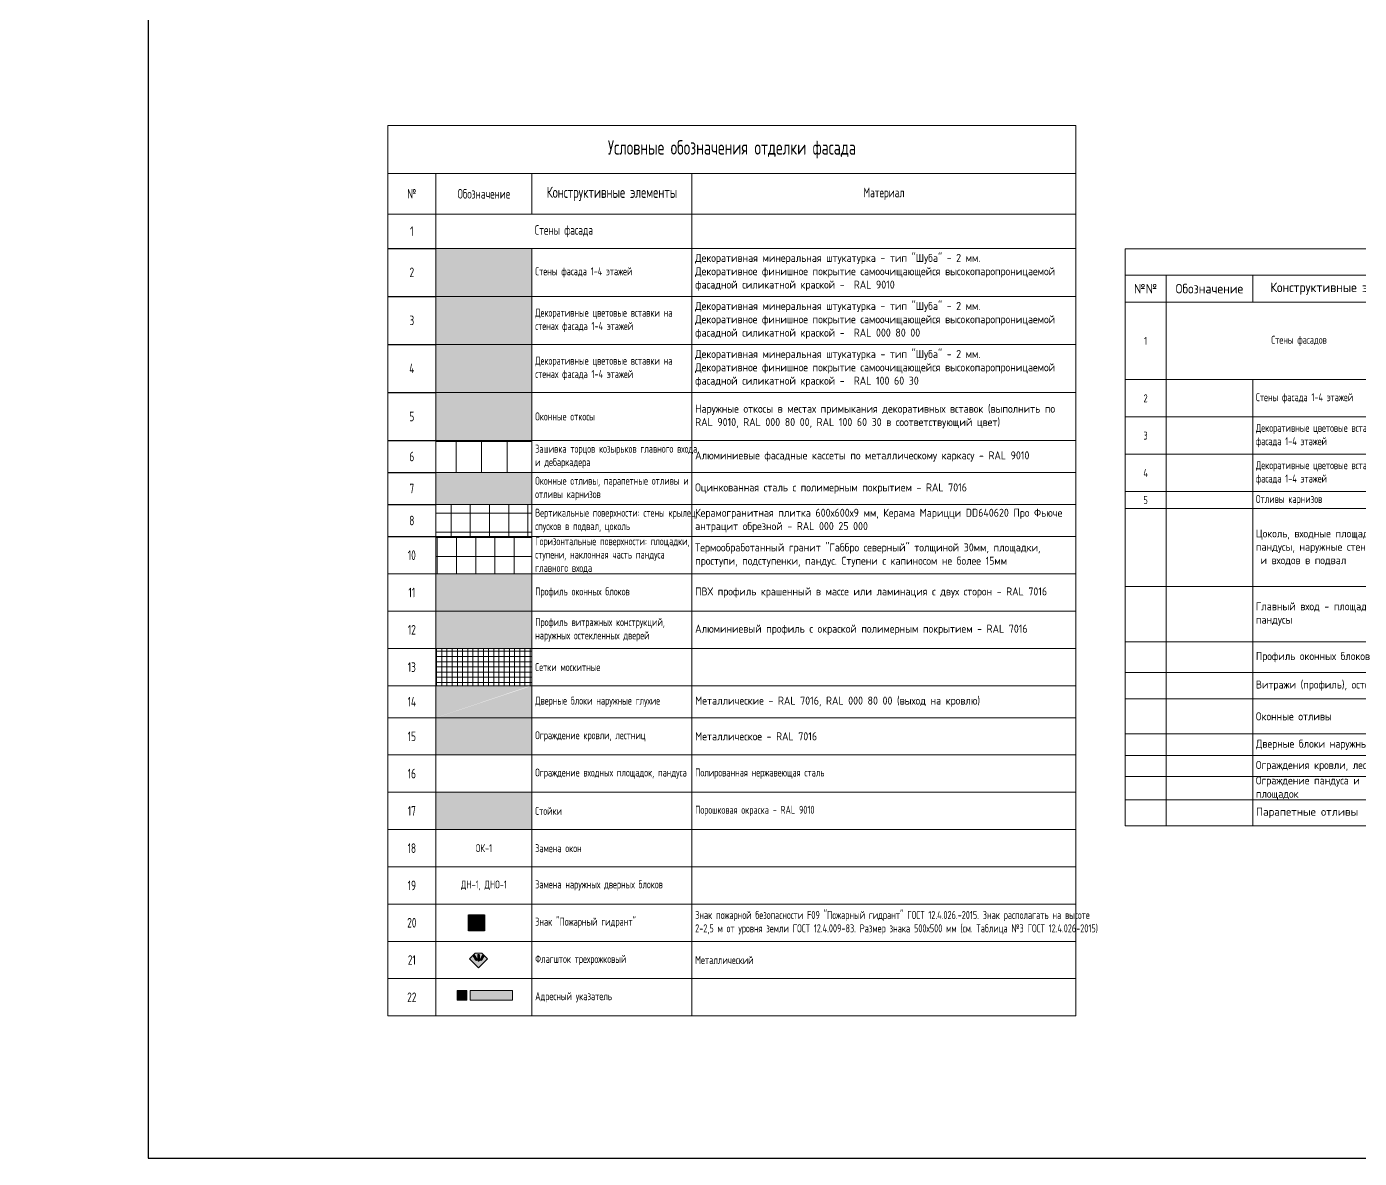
# Model space of a CAD drawing. Header units: millimetres. Extents: x -136099598 to 9192475, y 0 to 779331.
# Drawn here: x -370373 to -328732, y 242529 to 277872 of the extents above; entities that cross this region are included whole.
import ezdxf

# ---------------------------------------------------------------- set-up
doc = ezdxf.new("R2010")
doc.units = ezdxf.units.MM
doc.header["$MEASUREMENT"] = 0
doc.layers.get('0').update_dxf_attribs({"color": 250, "lineweight": 9})
for name, color, linetype, lineweight, true_color in [('!_Фасад_Штрих_Син', 7, 'Continuous', 5, 0x86d5d5), ('RAL 000 80 00', 7, 'Continuous', 0, 0xb9b8b6), ('RAL 100 6030', 7, 'Continuous', 0, 0x989057), ('RAL 7016', 7, 'Continuous', 0, 0x383e42), ('RAL 90 10', 7, 'Continuous', 0, 0xf1ece1), ('RAL 9010', 7, 'Continuous', 9, 0xf7f9ef)]:
    doc.layers.add(name, color=color, linetype=linetype, lineweight=lineweight, true_color=true_color)
for name, color, linetype, lineweight in [('!_Цоколь', 7, 'Continuous', 0), ('_NEW HATCH', 5, 'Continuous', 0), ('_NEW LINES', 5, 'Continuous', 9), ('_TEXT', 189, 'Continuous', 30), ('_ОКНА', 7, 'Continuous', 13), ('ОБОРУДОВАНИЕ', 253, 'Continuous', 5)]:
    doc.layers.add(name, color=color, linetype=linetype, lineweight=lineweight)
for name, color, linetype in [('_RAMKA', 7, 'Continuous'), ('PDF _PDF _0', 7, 'Continuous'), ('АР_Таблицы', 250, 'Continuous'), ('Фасадные указатели', 7, 'Continuous')]:
    doc.layers.add(name, color=color, linetype=linetype)
doc.styles.add('GOST Common_2', font='GOST_Common.ttf', dxfattribs={"width": 0.9, "height": 250})
doc.styles.add('GOST-2.304_Type-B', font='GOST_Common.ttf')
doc.styles.add('ICOCPEUR', font='isocpeur.ttf')
doc.styles.add('ISOCPEUR', font='isocpeur.ttf', dxfattribs={"width": 0.7})
doc.styles.add('ISOCPEUR_2', font='isocpeur.ttf', dxfattribs={"width": 0.9, "height": 300})
doc.styles.add('Архитектурный_разм', font='isocpeur.ttf', dxfattribs={"width": 0.8})
doc.styles.add('стиль1', font='arial.ttf', dxfattribs={"width": 0.9, "height": 300})

# ---------------------------------------------------------------- blocks, each defined once
blk = doc.blocks.new('*T524')
at = {"layer": '_ОКНА', "color": 0, "linetype": 'ByBlock', "lineweight": -2, "ltscale": 150, "transparency": 16777216}
for p, q in [((0, 0), (22834, 0)), ((0, 0), (0, -18016)), ((22834, 0), (22834, -18016)), ((0, -819), (22834, -819)), ((1281, -819), (1281, -18016)), ((3986, -819), (3986, -1662)), ((9584, -819), (9584, -18016)), ((0, -1662), (22834, -1662)), ((0, -4082), (22834, -4082)), ((3986, -4082), (3986, -18016)), ((0, -5247), (22834, -5247)), ((0, -6413), (22834, -6413)), ((0, -7579), (22834, -7579)), ((0, -8107), (22834, -8107)), ((0, -10541), (22834, -10541)), ((0, -12267), (22834, -12267)), ((0, -13230), (22834, -13230)), ((0, -14048), (22834, -14048)), ((0, -15148), (22834, -15148)), ((0, -15824), (22834, -15824)), ((0, -16478), (22834, -16478)), ((0, -17207), (22834, -17207)), ((0, -18016), (22834, -18016))]:
    blk.add_line(p, q, dxfattribs=at)
at = {"layer": '_ОКНА', "color": 0, "ltscale": 150, "transparency": 16777216}
for s, insert, char_height, width, attachment_point, style in [('Условные обозначения отделки фасада', (11417, -409), 350, 22833.71, 5, 'Архитектурный_разм'), ('№№', (640, -1241), 300, 1280.76, 5, 'ISOCPEUR_2'), ('Обозначение', (2634, -1241), 300, 2705.29, 5, 'ISOCPEUR_2'), ('Конструктивные элементы', (6785, -1241), 300, 5597.42, 5, 'ISOCPEUR_2'), ('Описание материалов', (16209, -1241), 300, 13249.88, 5, 'ISOCPEUR_2'), ('{\\fArial|b0|i0|c204|p34;Cистема фасадная теплоизоляционная композиционная (с минераловатным утеплителем в соответствии с ГОСТ 32314-2012) с применением декоративно-защитной минеральной "камешковой" штукатурки фракцией 2 мм., Vetonit.Weber.min и последующим окрашиванием высокопаропроницаемой самоочищающейся фасадной \\A1;силикатной\\A0; краской \\A1;с \\A0;микроволокном Vetonit.Weber.Ton Micro  V в 2 слоя по подготовленной поверхности}', (9684, -2872), 250, 13050, 4, 'ISOCPEUR_2'), ('1', (640, -2872), 250, 1280.76, 5, 'ISOCPEUR'), ('Стены фасадов', (5432, -2872), 250, 8302.83, 5, 'ISOCPEUR'), ('{\\fArial|b0|i0|c204|p34;Декоративная минеральная штукатурка - тип "Шуба" - 2 мм.^JДекоративное финишное покрытие самоочищающейся высокопаропроницаемой фасадной \\A1;силикатной \\A0;краской -  RAL 9010}', (9684, -4665), 250, 13050, 4, 'ISOCPEUR_2'), ('2', (640, -4665), 250, 1280.76, 5, 'ISOCPEUR'), ('Стены фасада 1-4 этажей', (4086, -4665), 250, 5397.54, 4, 'ISOCPEUR'), ('{\\fArial|b0|i0|c204|p34;Декоративная минеральная штукатурка - тип "Шуба" -  2 мм.^JДекоративное финишное покрытие самоочищающейся высокопаропроницаемой фасадной \\A1;силикатной \\A0;краской -  RAL 100 60 30}', (9684, -5830), 250, 13050, 4, 'ISOCPEUR_2'), ('3', (640, -5830), 250, 1280.76, 5, 'ISOCPEUR'), ('Декоративные цветовые вставки на стенах фасада 1-4 этажей', (4086, -5830), 250, 5397.54, 4, 'ISOCPEUR'), ('Декоративные цветовые вставки на стенах фасада 1-4 этажей', (4086, -6996), 250, 5397.54, 4, 'ISOCPEUR'), ('{\\fArial|b0|i0|c204|p34;Декоративная минеральная штукатурка - тип "Шуба" 2 мм.^JДекоративное финишное покрытие самоочищающейся высокопаропроницаемой фасадной \\A1;силикатной\\A0; краской -  RAL 000 80 00}', (9684, -6996), 250, 13050, 4, 'ISOCPEUR_2'), ('4', (640, -6996), 250, 1280.76, 5, 'ISOCPEUR'), ('5', (640, -7843), 250, 1280.76, 5, 'ISOCPEUR'), ('Отливы карнизов', (4086, -7843), 250, 5397.54, 4, 'ISOCPEUR'), ('{\\fArial|b0|i0|c204|p34;Оцинкованная сталь с полимерным покрытием RAL 7016}', (9684, -7843), 250, 13050, 4, 'ISOCPEUR_2'), ('{\\fArial|b0|i0|c204|p34;Вертикальные поверхности }- {\\fArial|b0|i0|c204|p34;облицовка }- {\\A1;\\fArial|b0|i0|c204|p34;обрезной матовый керамогранит «Керама Марацци» DD640620R Про Фьюче антрацит , \\A0;600х600 мм. Горизонтальные поверхности световых приямков, крылец, пандусов, наружных лестниц (и их подступенков) выполнить керамогранитная плитка «Керама Марацци» DD640620R Про Фьюче Антрацит, обрезная, матовая.}', (9684, -9324), 250, 13050, 4, 'ISOCPEUR_2'), ('Цоколь, входные площадки, крыльца, пандусы, наружные стенки приямков  и входов в подвал', (4086, -9324), 250, 5397.54, 4, 'ISOCPEUR_2'), ('{\\fArial|b0|i0|c204|p34;Горизонтальная площадка главного входа, ступени с капиносом, капельником и наклонные части пандусов облицевать термообработанным гранитом "Габро северный" толщ. 30 мм, для подступенков - толщ. 20 мм, вынос капиноса не более 15 мм}', (9684, -11404), 250, 13050, 4, 'ISOCPEUR_2'), ('Главный вход - площадка, ступени, пандусы', (4086, -11404), 250, 5397.54, 4, 'ISOCPEUR_2'), ('{\\fArial|b0|i0|c204|p34;Профиль ПВХ цвет антрацит, окрашенный в массе или ламинация с двух сторон, цвет RAL7016 (антрацит гладкий)}', (9684, -12749), 250, 13050, 4, 'ISOCPEUR_2'), ('Профиль оконных блоков', (4086, -12749), 250, 5397.54, 4, 'ISOCPEUR_2'), ('Витражи (профиль), остекленные двери', (4086, -13639), 250, 5397.54, 4, 'ISOCPEUR_2'), ('{\\fArial|b0|i0|c204|p34;Алюминиевый профиль с окраской полимерным покрытием, RAL7016}', (9684, -13639), 250, 13050, 4, 'ISOCPEUR_2'), ('Оконные отливы', (4086, -14598), 250, 5397.54, 4, 'ISOCPEUR_2'), ('{\\fArial|b0|i0|c204|p34;Оцинкованная сталь с полимерным покрытием}, {\\fArial|b0|i0|c204|p34;RAL7016}', (9684, -14598), 250, 13050, 4, 'ISOCPEUR_2'), ('Дверные блоки наружные глухие', (4086, -15486), 250, 5397.54, 4, 'ISOCPEUR_2'), ('{\\fArial|b0|i0|c204|p34;Металлические}, {\\fArial|b0|i0|c204|p34;RAL7016}', (9684, -15486), 250, 13050, 4, 'ISOCPEUR_2'), ('Ограждения кровли, лестниц', (4086, -16151), 250, 5397.54, 4, 'ISOCPEUR_2'), ('{\\fArial|b0|i0|c204|p34;Металлические}, {\\fArial|b0|i0|c204|p34;RAL7016}', (9684, -16151), 250, 13050, 4, 'ISOCPEUR_2'), ('Ограждение пандуса и   входных площадок ', (4086, -16842), 250, 5397.54, 4, 'ISOCPEUR_2'), ('{\\fArial|b0|i0|c204|p34;Полированная нержавеющая сталь AISI 316}', (9684, -16842), 250, 13050, 4, 'ISOCPEUR_2'), ('Парапетные отливы ', (4086, -17611), 250, 5397.54, 4, 'ICOCPEUR'), ('{\\fArial|b0|i0|c204|p34;Оцинкованная сталь с полимерным покрытием RAL7016}', (9684, -17611), 250, 13050, 4, 'GOST Common_2')]:
    blk.add_mtext(s, dxfattribs=dict(at, insert=insert, char_height=char_height, width=width, attachment_point=attachment_point, style=style))
blk = doc.blocks.new('*T525')
at = {"layer": 'АР_Таблицы', "color": 0, "linetype": 'ByBlock', "lineweight": -2, "ltscale": 150, "transparency": 16777216}
for p, q in [((0, 0), (21503, 0)), ((0, 0), (0, -27814)), ((21503, 0), (21503, -27814)), ((0, -1500), (21503, -1500)), ((1502, -1500), (1502, -27814)), ((4505, -1500), (4505, -2775)), ((9504, -1500), (9504, -27814)), ((0, -2775), (21503, -2775)), ((1502, -3841), (21503, -3841)), ((4505, -3841), (4505, -27814)), ((1502, -5341), (21503, -5341)), ((1502, -6841), (21503, -6841)), ((1502, -8341), (21503, -8341)), ((1502, -9841), (21503, -9841)), ((1502, -10841), (21503, -10841)), ((1502, -11841), (21503, -11841)), ((1502, -12841), (21503, -12841)), ((0, -14008), (21503, -14008)), ((0, -15172), (21503, -15172)), ((0, -16336), (21503, -16336)), ((0, -17501), (21503, -17501)), ((0, -18499), (21503, -18499)), ((0, -19663), (21503, -19663)), ((0, -20828), (21503, -20828)), ((0, -21992), (21503, -21992)), ((0, -23156), (21503, -23156)), ((0, -24321), (21503, -24321)), ((0, -25485), (21503, -25485)), ((0, -26649), (21503, -26649)), ((0, -27814), (21503, -27814))]:
    blk.add_line(p, q, dxfattribs=at)
at = {"layer": 'АР_Таблицы', "color": 0, "linetype": 'ByBlock', "ltscale": 150, "transparency": 16777216}
for p, q in [((0, -3841), (1502, -3841)), ((0, -5341), (1502, -5341)), ((0, -6841), (1502, -6841)), ((0, -8341), (1502, -8341)), ((0, -9841), (1502, -9841)), ((0, -10841), (1502, -10841)), ((0, -11841), (1502, -11841)), ((0, -12841), (1502, -12841))]:
    blk.add_line(p, q, dxfattribs=at)
at = {"layer": 'АР_Таблицы', "ltscale": 150, "transparency": 16777216}
for s, insert, char_height, width, attachment_point, style in [('Условные обозначения отделки фасада', (10752, -750), 450, 21403, 5, 'ISOCPEUR'), ('№', (751, -2138), 300, 1402.5, 5, 'ISOCPEUR'), ('Обозначение', (3004, -2138), 300, 2902.3, 5, 'ISOCPEUR'), ('Конструктивные элементы', (7005, -2138), 350, 4899.7, 5, 'ISOCPEUR'), ('Материал', (15504, -2138), 300, 11898.5, 5, 'ISOCPEUR'), ('1', (751, -3308), 300, 1225.58, 5, 'ISOCPEUR'), ('Стены фасада', (5503, -3308), 300, 7502, 5, 'ISOCPEUR'), ('Декоративная минеральная штукатурка - тип "Шуба" - 2 мм.^JДекоративное финишное покрытие самоочищающейся высокопаропроницаемой фасадной {\\A1;силикатной }краской -  RAL 9010', (9604, -4591), 250, 11798.5, 4, 'ISOCPEUR_2'), ('2', (751, -4591), 300, 1225.58, 5, 'ISOCPEUR'), ('Стены фасада 1-4 этажей', (4605, -4591), 250, 4799.7, 4, 'ISOCPEUR'), ('Декоративные цветовые вставки на стенах фасада 1-4 этажей', (4605, -6091), 250, 4799.7, 4, 'ISOCPEUR'), ('Декоративная минеральная штукатурка - тип "Шуба" - 2 мм.^JДекоративное финишное покрытие самоочищающейся высокопаропроницаемой фасадной {\\A1;силикатной }краской -  RAL 000 80 00', (9604, -6091), 250, 11798.5, 4, 'ISOCPEUR_2'), ('3', (751, -6091), 300, 1225.58, 5, 'ISOCPEUR'), ('Декоративная минеральная штукатурка - тип "Шуба" - 2 мм.^JДекоративное финишное покрытие самоочищающейся высокопаропроницаемой фасадной {\\A1;силикатной }краской -  RAL 100 60 30', (9604, -7591), 250, 11798.5, 4, 'ISOCPEUR_2'), ('4', (751, -7591), 300, 1225.58, 5, 'ISOCPEUR'), ('Декоративные цветовые вставки на стенах фасада 1-4 этажей', (4605, -7591), 250, 4799.7, 4, 'ISOCPEUR'), ('Наружные откосы в местах примыкания декоративных вставок (выполнить по RAL 9010, RAL 000 80 00, RAL 100 60 30 в соответствующий цвет) ', (9604, -9091), 250, 11798.5, 4, 'ISOCPEUR_2'), ('5', (751, -9091), 300, 1225.58, 5, 'ISOCPEUR'), ('Оконные откосы', (4605, -9091), 250, 4799.7, 4, 'ISOCPEUR'), ('Зашивка торцов козырьков главного входа и дебаркадера', (4605, -10341), 250, 4799.7, 4, 'ISOCPEUR'), ('6', (751, -10341), 300, 1225.58, 5, 'ISOCPEUR'), ('Алюминиевые фасадные кассеты по металлическому каркасу - RAL 9010', (9604, -10341), 250, 11798.5, 4, 'ISOCPEUR_2'), ('7', (751, -11341), 300, 1225.58, 5, 'ISOCPEUR'), ('Оконные отливы, парапетные отливы и отливы карнизов', (4605, -11341), 250, 4799.7, 4, 'ISOCPEUR'), ('Оцинкованная сталь с полимерным покрытием - RAL 7016', (9604, -11341), 250, 11798.5, 4, 'ISOCPEUR_2'), ('Вертикальные поверхности: стены крылец, спусков в подвал, цоколь', (4605, -12341), 250, 4799.7, 4, 'ISOCPEUR'), ('Керамогранитная плитка 600х600х9 мм, Керама Марицци DD640620 Про Фьюче антрацит обрезной - RAL 000 25 000', (9604, -12341), 250, 11798.5, 4, 'ISOCPEUR_2'), ('8', (751, -12341), 300, 1225.58, 5, 'ISOCPEUR'), ('Горизонтальные поверхности: площадки, ступени, наклонная часть пандуса главного входа', (4605, -13424), 250, 4799.7, 4, 'ISOCPEUR'), ('10', (751, -13424), 300, 1225.58, 5, 'ISOCPEUR'), ('Термообработанный гранит "Габбро северный" толщиной 30мм, площадки, проступи, подступенки, пандус. Ступени с капиносом не более 15мм', (9604, -13424), 250, 11798.5, 4, 'ISOCPEUR_2'), ('11', (751, -14590), 300, 1225.58, 5, 'ISOCPEUR'), ('Профиль оконных блоков', (4605, -14590), 250, 4799.7, 4, 'ISOCPEUR'), ('ПВХ профиль крашенный в массе или ламинация с двух сторон - RAL 7016', (9604, -14590), 250, 11798.5, 4, 'ISOCPEUR_2'), ('Профиль витражных конструкций, наружных остекленных дверей', (4605, -15754), 250, 4799.7, 4, 'ISOCPEUR'), ('12', (751, -15754), 300, 1225.58, 5, 'ISOCPEUR'), ('Алюминиевый профиль с окраской полимерным покрытием - RAL 7016', (9604, -15754), 250, 11798.5, 4, 'ISOCPEUR_2'), ('13', (751, -16919), 300, 1225.58, 5, 'ISOCPEUR'), ('Сетки москитные', (4605, -16919), 250, 4799.7, 4, 'ISOCPEUR'), ('14', (751, -18000), 300, 1225.58, 5, 'ISOCPEUR'), ('Дверные блоки наружные глухие', (4605, -18000), 250, 4799.7, 4, 'ISOCPEUR'), ('Металлические - RAL 7016, RAL 000 80 00 (выход на кровлю)', (9604, -18000), 250, 11798.5, 4, 'ISOCPEUR_2'), ('15', (751, -19081), 300, 1225.58, 5, 'ISOCPEUR'), ('Ограждение кровли, лестниц', (4605, -19081), 250, 4799.7, 4, 'ISOCPEUR'), ('Металлическое - RAL 7016', (9604, -19081), 250, 11798.5, 4, 'ISOCPEUR_2'), ('16', (751, -20245), 300, 1225.58, 5, 'ISOCPEUR'), ('Ограждение входных площадок, пандуса', (4605, -20245), 250, 4799.7, 4, 'ISOCPEUR'), ('Полированная нержавеющая сталь', (9604, -20245), 250, 11798.5, 4, 'ISOCPEUR'), ('17', (751, -21410), 300, 1225.58, 5, 'ISOCPEUR'), ('Стойки', (4605, -21410), 250, 4799.7, 4, 'ISOCPEUR'), ('Порошковая окраска - RAL 9010', (9604, -21410), 250, 11798.5, 4, 'ISOCPEUR'), ('18', (751, -22574), 300, 1225.58, 5, 'ISOCPEUR'), ('ОК-1', (3004, -22574), 250, 2802.3, 5, 'ISOCPEUR'), ('Замена окон', (4605, -22574), 250, 4799.7, 4, 'ISOCPEUR'), ('19', (751, -23738), 300, 1225.58, 5, 'ISOCPEUR'), ('ДН-1, ДНО-1', (3004, -23738), 250, 2802.3, 5, 'ISOCPEUR'), ('Замена наружных дверных блоков', (4605, -23738), 250, 4799.7, 4, 'ISOCPEUR'), ('Знак пожарной безопасности F09 "Пожарный гидрант" ГОСТ 12.4.026.-2015. Знак располагать на высоте 2-2,5 м от уровня земли ГОСТ 12.4.009-83. Размер знака 500х500 мм (см. Таблица №3 ГОСТ 12.4.026-2015)', (9604, -24903), 250, 11798.5, 4, 'ISOCPEUR'), ('20', (751, -24903), 300, 1225.58, 5, 'ISOCPEUR'), ('Знак "Пожарный гидрант"', (4605, -24903), 250, 4799.7, 4, 'ISOCPEUR'), ('21', (751, -26067), 300, 1225.58, 5, 'ISOCPEUR'), ('Флагшток трехрожковый', (4605, -26067), 250, 4799.7, 4, 'ISOCPEUR'), ('Металлический ', (9604, -26067), 250, 11798.5, 4, 'ISOCPEUR'), ('22', (751, -27231), 300, 1225.58, 5, 'ISOCPEUR'), ('Адресный указатель', (4605, -27231), 250, 4799.7, 4, 'ISOCPEUR')]:
    blk.add_mtext(s, dxfattribs=dict(at, insert=insert, char_height=char_height, width=width, attachment_point=attachment_point, style=style))
blk = doc.blocks.new('указатель ПГ')
at = {"layer": 'Фасадные указатели', "ltscale": 50}
h = blk.add_hatch(color=7, dxfattribs=at)
h.dxf.hatch_style = 1
h.paths.add_polyline_path([(0, 350), (0, 0), (350, 0), (350, 350)])
at = {"layer": 'Фасадные указатели', "lineweight": 30, "true_color": 0xdb0a0a}
h = blk.add_hatch(color=12, dxfattribs=at)
h.dxf.hatch_style = 1
h.paths.add_polyline_path([(40, 175), (68, 152), (68, 198)])
h = blk.add_hatch(color=12, dxfattribs=at)
h.dxf.hatch_style = 1
h.paths.add_polyline_path([(175, 30), (198, 58), (152, 58)])
h = blk.add_hatch(color=12, dxfattribs=at)
h.dxf.hatch_style = 1
h.paths.add_polyline_path([(282, 198), (282, 152), (310, 175)])
at = {"layer": 'Фасадные указатели', "color": 12, "lineweight": 30, "true_color": 0xdb0a0a}
blk.add_lwpolyline([(350, 0), (0, 0), (0, 350), (350, 350)], close=True, dxfattribs=at)
for points in [[(40, 175), (68, 198)], [(40, 175), (68, 152)], [(68, 198), (68, 152)], [(175, 30), (152, 58)], [(152, 58), (198, 58)], [(175, 30), (198, 58)], [(310, 175), (282, 198)], [(282, 198), (282, 152)], [(310, 175), (282, 152)]]:
    blk.add_lwpolyline(points, dxfattribs=at)
at = {"layer": 'Фасадные указатели', "color": 12, "lineweight": 30, "true_color": 0xdb0a0a, "const_width": 10}
for points in [[(150, 175), (68, 175)], [(175, 140), (175, 58)], [(200, 175), (282, 175)]]:
    blk.add_lwpolyline(points, dxfattribs=at)
at = {"layer": 'Фасадные указатели', "color": 12, "lineweight": 30, "true_color": 0xdb0a0a, "insert": (179, 270), "char_height": 100, "attachment_point": 5, "style": 'стиль1'}
blk.add_mtext_dynamic_manual_height_columns('ПГ', width=332.15, gutter_width=2500, heights=[0], dxfattribs=at)
blk = doc.blocks.new('A$C68e30825')
at = {"layer": 'RAL 000 80 00', "ltscale": 100, "true_color": 0x939598, "transparency": 33554687}
h = blk.add_hatch(color=252, dxfattribs=at)
h.dxf.hatch_style = 1
h.paths.add_polyline_path([(283, 283), (103, 463), (-103, 463), (-283, 283), (0, 0)])
edge = h.paths.add_edge_path(flags=16)
edge.add_ellipse((-148, 386), major_axis=(21.7, 12.5), ratio=0.707107, start_angle=0, end_angle=180, ccw=False)
edge.add_line((-126, 399), (-58, 281))
edge.add_line((-58, 281), (-55, 274))
edge.add_line((-55, 274), (-53, 266))
edge.add_line((-53, 266), (-52, 259))
edge.add_line((-52, 259), (-53, 252))
edge.add_line((-53, 252), (-55, 246))
edge.add_line((-55, 246), (-58, 241))
edge.add_line((-58, 241), (-62, 238))
edge.add_line((-62, 238), (-68, 236))
edge.add_line((-68, 236), (-74, 235))
edge.add_line((-74, 235), (-80, 237))
edge.add_line((-80, 237), (-86, 240))
edge.add_line((-86, 240), (-92, 244))
edge.add_line((-92, 244), (-97, 249))
edge.add_line((-97, 249), (-102, 256))
edge.add_line((-102, 256), (-170, 374))
edge = h.paths.add_edge_path(flags=16)
edge.add_ellipse((0, 399), major_axis=(25, 0), ratio=0.707107, start_angle=0, end_angle=180, ccw=False)
edge.add_line((25, 399), (25, 248))
edge.add_line((25, 248), (24, 240))
edge.add_line((24, 240), (23, 233))
edge.add_line((23, 233), (20, 226))
edge.add_line((20, 226), (16, 220))
edge.add_line((16, 220), (11, 216))
edge.add_line((11, 216), (6, 214))
edge.add_line((6, 214), (0, 213))
edge.add_line((0, 213), (-6, 214))
edge.add_line((-6, 214), (-11, 216))
edge.add_line((-11, 216), (-16, 220))
edge.add_line((-16, 220), (-20, 226))
edge.add_line((-20, 226), (-23, 233))
edge.add_line((-23, 233), (-24, 240))
edge.add_line((-24, 240), (-25, 248))
edge.add_line((-25, 248), (-25, 399))
edge = h.paths.add_edge_path(flags=16)
edge.add_line((52, 259), (53, 266))
edge.add_line((53, 266), (55, 274))
edge.add_line((55, 274), (58, 281))
edge.add_line((58, 281), (126, 399))
edge.add_ellipse((148, 386), major_axis=(-21.7, 12.5), ratio=0.707107, start_angle=180, end_angle=360, ccw=False)
edge.add_line((170, 374), (102, 256))
edge.add_line((102, 256), (97, 249))
edge.add_line((97, 249), (92, 244))
edge.add_line((92, 244), (86, 240))
edge.add_line((86, 240), (80, 237))
edge.add_line((80, 237), (74, 235))
edge.add_line((74, 235), (68, 236))
edge.add_line((68, 236), (62, 238))
edge.add_line((62, 238), (58, 241))
edge.add_line((58, 241), (55, 246))
edge.add_line((55, 246), (53, 252))
edge.add_line((53, 252), (52, 259))
h = blk.add_hatch(color=252, dxfattribs=at)
h.dxf.hatch_style = 1
edge = h.paths.add_edge_path()
edge.add_ellipse((0, 399), major_axis=(25, 0), ratio=0.707107, start_angle=180, end_angle=360, ccw=False)
edge.add_line((-25, 399), (-25, 248))
edge.add_line((-25, 248), (-24, 240))
edge.add_line((-24, 240), (-23, 233))
edge.add_line((-23, 233), (-20, 226))
edge.add_line((-20, 226), (-16, 220))
edge.add_line((-16, 220), (-11, 216))
edge.add_line((-11, 216), (-6, 214))
edge.add_line((-6, 214), (0, 213))
edge.add_line((0, 213), (6, 214))
edge.add_line((6, 214), (11, 216))
edge.add_line((11, 216), (16, 220))
edge.add_line((16, 220), (20, 226))
edge.add_line((20, 226), (23, 233))
edge.add_line((23, 233), (24, 240))
edge.add_line((24, 240), (25, 248))
edge.add_line((25, 248), (25, 399))
edge = h.paths.add_edge_path()
edge.add_ellipse((0, 399), major_axis=(25, 0), ratio=0.707107, start_angle=0, end_angle=180)
edge.add_ellipse((0, 399), major_axis=(25, 0), ratio=0.707107, start_angle=180, end_angle=360)
h = blk.add_hatch(color=252, dxfattribs=at)
h.dxf.hatch_style = 1
edge = h.paths.add_edge_path()
edge.add_ellipse((-148, 386), major_axis=(21.7, 12.5), ratio=0.707107, start_angle=180, end_angle=360, ccw=False)
edge.add_line((-170, 374), (-102, 256))
edge.add_line((-102, 256), (-97, 249))
edge.add_line((-97, 249), (-92, 244))
edge.add_line((-92, 244), (-86, 240))
edge.add_line((-86, 240), (-80, 237))
edge.add_line((-80, 237), (-74, 235))
edge.add_line((-74, 235), (-68, 236))
edge.add_line((-68, 236), (-62, 238))
edge.add_line((-62, 238), (-58, 241))
edge.add_line((-58, 241), (-55, 246))
edge.add_line((-55, 246), (-53, 252))
edge.add_line((-53, 252), (-52, 259))
edge.add_line((-52, 259), (-53, 266))
edge.add_line((-53, 266), (-55, 274))
edge.add_line((-55, 274), (-58, 281))
edge.add_line((-58, 281), (-126, 399))
edge = h.paths.add_edge_path()
edge.add_ellipse((-148, 386), major_axis=(21.7, 12.5), ratio=0.707107, start_angle=180, end_angle=360)
edge.add_ellipse((-148, 386), major_axis=(21.7, 12.5), ratio=0.707107, start_angle=0, end_angle=180)
h = blk.add_hatch(color=252, dxfattribs=at)
h.dxf.hatch_style = 1
edge = h.paths.add_edge_path()
edge.add_ellipse((148, 386), major_axis=(-21.7, 12.5), ratio=0.707107, start_angle=0, end_angle=180, ccw=False)
edge.add_line((126, 399), (58, 281))
edge.add_line((58, 281), (55, 274))
edge.add_line((55, 274), (53, 266))
edge.add_line((53, 266), (52, 259))
edge.add_line((52, 259), (53, 252))
edge.add_line((53, 252), (55, 246))
edge.add_line((55, 246), (58, 241))
edge.add_line((58, 241), (62, 238))
edge.add_line((62, 238), (68, 236))
edge.add_line((68, 236), (74, 235))
edge.add_line((74, 235), (80, 237))
edge.add_line((80, 237), (86, 240))
edge.add_line((86, 240), (92, 244))
edge.add_line((92, 244), (97, 249))
edge.add_line((97, 249), (102, 256))
edge.add_line((102, 256), (170, 374))
edge = h.paths.add_edge_path()
edge.add_ellipse((148, 386), major_axis=(-21.7, 12.5), ratio=0.707107, start_angle=180, end_angle=360)
edge.add_ellipse((148, 386), major_axis=(-21.7, 12.5), ratio=0.707107, start_angle=0, end_angle=180)
at = {"layer": 'ОБОРУДОВАНИЕ', "color": 0}
for p, q in [((-103, 463), (-283, 283)), ((103, 463), (-103, 463)), ((283, 283), (103, 463)), ((-283, 283), (0, 0)), ((-170, 374), (-102, 256)), ((-58, 281), (-126, 399)), ((-25, 399), (-25, 248)), ((0, 0), (283, 283)), ((25, 248), (25, 399)), ((126, 399), (58, 281)), ((102, 256), (170, 374))]:
    blk.add_line(p, q, dxfattribs=at)
at = {"layer": 'ОБОРУДОВАНИЕ', "color": 0, "flags": 128}
for points in [[(-58, 281), (-55, 274), (-53, 266), (-52, 259), (-53, 252), (-55, 246), (-58, 241), (-62, 238), (-68, 236), (-74, 235), (-80, 237), (-86, 240), (-92, 244), (-97, 249), (-102, 256)], [(-25, 248), (-24, 240), (-23, 233), (-20, 226), (-16, 220), (-11, 216), (-6, 214), (0, 213), (6, 214), (11, 216), (16, 220), (20, 226), (23, 233), (24, 240), (25, 248)], [(102, 256), (97, 249), (92, 244), (86, 240), (80, 237), (74, 235), (68, 236), (62, 238), (58, 241), (55, 246), (53, 252), (52, 259), (53, 266), (55, 274), (58, 281)]]:
    blk.add_lwpolyline(points, dxfattribs=at)
at = {"layer": 'ОБОРУДОВАНИЕ', "color": 0}
for centre, major_axis, start_param, end_param in [((0, 399), (25, 0), 0, 3.141593), ((-148, 386), (21.7, 12.5), 0, 3.141593), ((-148, 386), (21.7, 12.5), 3.141593, 6.283185), ((0, 399), (25, 0), 3.141593, 6.283185), ((148, 386), (-21.7, 12.5), 0, 3.141593), ((148, 386), (-21.7, 12.5), 3.141593, 6.283185)]:
    blk.add_ellipse(centre, major_axis=major_axis, ratio=0.707107, start_param=start_param, end_param=end_param, dxfattribs=at)

msp = doc.modelspace()

# ---------------------------------------------------------------- hatches: boundary and pattern name
at = {"layer": '!_Фасад_Штрих_Син', "true_color": 0x383e42}
h = msp.add_hatch(dxfattribs=at)
h.set_pattern_fill('GRATE', color=250, scale=1000, angle=90)
h.set_pattern_definition([(90, (-348221.6, 264919.64), (-793.75, 5e-14), []), (180, (-348221.6, 264919.6), (-4e-13, -3175), [])])
h.paths.add_polyline_path([(-357586.6, 263949), (-357586.6, 264949), (-354584.3, 264949), (-354584.3, 263949)])
at = {"layer": '!_Цоколь', "lineweight": 0, "ltscale": 5, "true_color": 0x636466}
h = msp.add_hatch(dxfattribs=at)
h.set_pattern_fill('ANSI37', color=251, scale=4800, angle=45)
h.set_pattern_definition([(90, (535688.06, -120), (-600, 1e-13), []), (180, (535688.06, -120), (-2e-13, -600), [])])
h.paths.add_polyline_path([(-354584.3, 262949), (-357586.6, 262949), (-357586.6, 261949), (-354584.3, 261949)])
at = {"layer": '!_Цоколь', "lineweight": 0, "ltscale": 5, "true_color": 0xf1ece1}
h = msp.add_hatch(dxfattribs=at)
h.set_pattern_fill('ANSI37', color=254, scale=4800, angle=45)
h.set_pattern_definition([(90, (559256.95, 11119.66), (-600, 1e-13), []), (180, (559256.95, 11119.66), (-2e-13, -600), [])])
h.paths.add_polyline_path([(-357583.3, 260781.8), (-354584.3, 260781.8), (-354584.3, 261948.4), (-357589.9, 261949)])
at = {"layer": '_NEW HATCH', "true_color": 0x0000ff}
h = msp.add_hatch(color=5, dxfattribs=at)
h.dxf.hatch_style = 1
h.paths.add_polyline_path([(-356919.7, 247472.5), (-356619.7, 247472.5), (-356619.7, 247772.5), (-356919.7, 247772.5)])
at = {"layer": '_NEW HATCH', "true_color": 0xffffff}
h = msp.add_hatch(color=7, dxfattribs=at)
h.dxf.hatch_style = 1
h.paths.add_polyline_path([(-356519.7, 247472.5), (-355192.2, 247472.5), (-355192.2, 247772.5), (-356519.7, 247772.5)])
at = {"layer": 'PDF _PDF _0', "lineweight": 0, "ltscale": 10, "true_color": 0x636466}
h = msp.add_hatch(dxfattribs=at)
h.set_pattern_fill('ANSI37', color=251, scale=1300, angle=135)
h.set_pattern_definition([(180, (-20051.96, -17073.7), (-1e-14, -162.5), []), (270, (-20051.96, -17073.7), (162.5, -3e-14), [])])
h.paths.add_polyline_path([(-357580, 257288.8), (-354584.3, 257288.8), (-354584.3, 258452.5), (-357586.6, 258453.1)])
at = {"layer": 'RAL 000 80 00'}
h = msp.add_hatch(color=256, dxfattribs=at)
h.dxf.hatch_style = 1
h.paths.add_polyline_path([(-357586.6, 269449), (-354586.6, 269449), (-354586.6, 267949), (-357586.6, 267949)])
at = {"layer": 'RAL 000 80 00', "lineweight": 30, "ltscale": 100, "transparency": 33554687}
h = msp.add_hatch(color=256, dxfattribs=at)
h.dxf.hatch_style = 1
h.paths.add_polyline_path([(-356085.5, 266449), (-356085.5, 264949), (-354584.3, 264949), (-354584.3, 266449.5)])
h = msp.add_hatch(color=256, dxfattribs=at)
h.dxf.hatch_style = 1
h.paths.add_polyline_path([(-354584.3, 257288.8), (-357586.6, 256288.8), (-354584.3, 256288.8)])
at = {"layer": 'RAL 100 6030', "lineweight": 30, "ltscale": 100, "transparency": 33554636}
h = msp.add_hatch(color=256, dxfattribs=at)
h.dxf.hatch_style = 1
h.paths.add_polyline_path([(-354584.3, 267949), (-357586.6, 267949), (-357586.6, 266449), (-354584.3, 266449)])
at = {"layer": 'RAL 7016'}
h = msp.add_hatch(color=256, dxfattribs=at)
h.dxf.hatch_style = 1
h.paths.add_polyline_path([(-354584.3, 263949), (-357586.6, 263949), (-357586.6, 262949), (-354584.3, 262949)])
h = msp.add_hatch(color=256, dxfattribs=at)
h.dxf.hatch_style = 1
h.paths.add_polyline_path([(-354584.3, 260781.8), (-357586.7, 260769.1), (-357586.6, 259617.4), (-354584.3, 259617.4)])
h = msp.add_hatch(color=256, dxfattribs=at)
h.dxf.hatch_style = 1
h.paths.add_polyline_path([(-354584.3, 259617.4), (-357586.6, 259617.4), (-357586.6, 258453.1), (-354584.3, 258453.1)])
at = {"layer": 'RAL 7016', "transparency": 33554687}
h = msp.add_hatch(color=256, dxfattribs=at)
h.dxf.hatch_style = 1
h.paths.add_polyline_path([(-354624.5, 257290.7), (-357586.6, 257290.7), (-357586.6, 256290.7)])
h = msp.add_hatch(color=256, dxfattribs=at)
h.dxf.hatch_style = 1
h.paths.add_polyline_path([(-354584.3, 256290.6), (-357586.6, 256290.6), (-357586.6, 255126.2), (-354584.3, 255126.2)])
at = {"layer": 'RAL 90 10', "lineweight": 30, "ltscale": 100, "transparency": 33554687}
h = msp.add_hatch(color=256, dxfattribs=at)
h.dxf.hatch_style = 1
h.paths.add_polyline_path([(-356085.5, 266449), (-357586.6, 266449), (-357586.6, 264949), (-356085.5, 264949)])
h = msp.add_hatch(color=256, dxfattribs=at)
h.dxf.hatch_style = 1
h.paths.add_polyline_path([(-354584.3, 253961.9), (-357586.6, 253961.9), (-357586.6, 252797.6), (-354584.3, 252797.6)])
at = {"layer": 'RAL 9010', "ltscale": 10}
h = msp.add_hatch(color=256, dxfattribs=at)
h.dxf.hatch_style = 1
h.paths.add_polyline_path([(-357586.6, 270949), (-354586.6, 270949), (-354586.6, 269449), (-357586.6, 269449)])

# ---------------------------------------------------------------- linework, layer by layer
at = {"layer": '_NEW LINES'}
for points in [[(-356919.7, 247472.5), (-356619.7, 247472.5), (-356619.7, 247772.5), (-356919.7, 247772.5)], [(-356519.7, 247472.5), (-355192.2, 247472.5), (-355192.2, 247772.5), (-356519.7, 247772.5)]]:
    msp.add_lwpolyline(points, close=True, dxfattribs=at)
at = {"layer": '_RAMKA', "ltscale": 100}
msp.add_lwpolyline([(-245672.6, 242529), (-245672.6, 326529), (-366572.1, 326529), (-366572.1, 242529)], close=True, dxfattribs=at)

# ---------------------------------------------------------------- block references
for name, p in [('*T525', (-359089.1, 274789.7)), ('*T524', (-336050.4, 270930.8))]:
    msp.add_blockref(name, p)
at = {"ltscale": 150}
msp.add_blockref('A$C68e30825', (-356251.4, 248476.1), dxfattribs=at)
at = {"layer": 'Фасадные указатели', "xscale": 1.428571428571429, "yscale": 1.428571428571429, "zscale": 1.428571428571429}
msp.add_blockref('указатель ПГ', (-356567.9, 249633.8), dxfattribs=at)

# ---------------------------------------------------------------- texts
at = {"layer": '_TEXT', "color": 254, "insert": (-356769.7, 247622.5), "char_height": 100, "width": 300, "attachment_point": 5, "style": 'GOST-2.304_Type-B'}
msp.add_mtext('{\\fArial|b0|i0|c204|p34;14}', dxfattribs=at)

doc.saveas('drawing.dxf')
